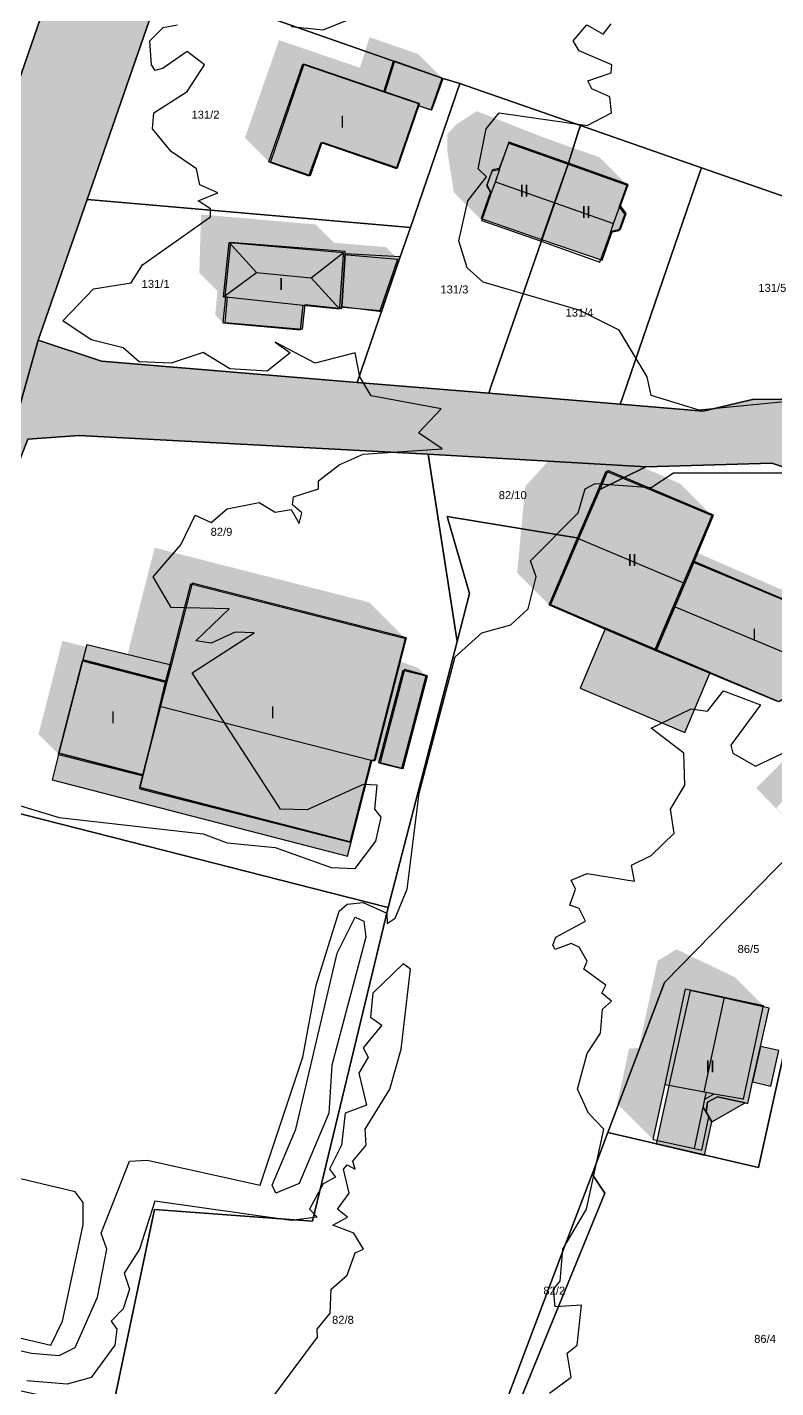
# Model space of a CAD drawing. Header units: millimetres. Extents: x 238 to 3518, y -74 to 2735.
# Drawn here: x 1442.6 to 1536.1, y 1040.9 to 1210.9 of the extents above; entities that cross this region are included whole.
import ezdxf
from ezdxf.enums import TextEntityAlignment as Align

# ---------------------------------------------------------------- set-up
doc = ezdxf.new("R2010")
doc.units = ezdxf.units.MM
for name, color, linetype in [('LP_Flurstueck_bez', 7, 'Continuous'), ('LP_Flurstuecke', 8, 'Continuous'), ('LP_Gebaeude_Dachaufsicht', 9, 'Continuous'), ('LP_Gebaeude_Dachschatten', 253, 'Continuous'), ('LP_Gebaeude_F', 254, 'Continuous'), ('LP_Gebaeude_Geschosszahl', 7, 'Continuous'), ('LP_Gebaeude_Schatten', 7, 'Continuous'), ('LP_Gebaeude_U', 7, 'Continuous'), ('LP_Topographie_Hoehenlinien', 8, 'Continuous'), ('LP_Verkehr_Strassen', 9, 'Continuous'), ('LP_Verkehr_Wege_Plaetze', 252, 'Continuous')]:
    doc.layers.add(name, color=color, linetype=linetype)
doc.styles.get("Standard").update_dxf_attribs({"font": 'arial.ttf'})

msp = doc.modelspace()

# ---------------------------------------------------------------- hatches: boundary and pattern name
at = {"layer": 'LP_Gebaeude_Dachschatten'}
for points in [[(1508.48, 1188.99), (1510.17, 1193.8), (1502.73, 1196.43), (1501.54, 1193.18), (1501.6, 1193.16), (1501.06, 1191.6)], [(1515.83, 1186.37), (1516.56, 1188.42), (1516.54, 1188.45), (1517.54, 1191.17), (1510.17, 1193.8), (1508.48, 1188.99)], [(1471.23, 1180.27), (1467.79, 1184.02), (1467.08, 1177.24)], [(1471.23, 1180.27), (1478.07, 1179.62), (1482.11, 1182.77), (1467.79, 1184.02)], [(1524.57, 1141.48), (1525.68, 1144.1), (1528.15, 1149.88), (1514.9, 1155.42), (1513.89, 1153.06), (1511.34, 1147.08)], [(1511.34, 1147.08), (1511.3, 1146.99), (1507.78, 1138.73), (1514.63, 1135.8), (1520.98, 1133.09), (1524.57, 1141.48)], [(1537.49, 1132.67), (1546.87, 1134.4), (1545.62, 1135.76), (1540.49, 1137.9), (1525.68, 1144.1), (1523.33, 1138.59)], [(1529.69, 1089.7), (1524.83, 1090.75), (1522.26, 1078.78), (1526.31, 1078.03), (1527.15, 1077.88)]]:
    msp.add_hatch(color=253, dxfattribs=at).paths.add_polyline_path(points)
at = {"layer": 'LP_Gebaeude_F'}
for points in [[(1472.95, 1194.09), (1477.97, 1192.37), (1479.41, 1196.57), (1488.84, 1193.33), (1491.52, 1201.11), (1491.56, 1201.38), (1487.25, 1202.85), (1477.15, 1206.32)], [(1487.25, 1202.85), (1491.56, 1201.38), (1491.52, 1201.11), (1493.14, 1200.59), (1494.53, 1204.53), (1488.46, 1206.67)], [(1499.29, 1187), (1506.83, 1184.4), (1510.2, 1193.91), (1502.73, 1196.56), (1501.56, 1193.28), (1500.7, 1193.11), (1500, 1191.23), (1500.44, 1190.36)], [(1506.83, 1184.4), (1514.4, 1181.82), (1515.68, 1185.46), (1516.71, 1185.69), (1517.38, 1187.65), (1516.68, 1188.58), (1517.64, 1191.27), (1510.2, 1193.91)], [(1467.27, 1177.27), (1467.56, 1177.21), (1467.28, 1174.02), (1476.95, 1173.17), (1477.29, 1176.26), (1481.88, 1175.76), (1481.9, 1176), (1482.28, 1182.62), (1482.3, 1182.88), (1467.97, 1184.02)], [(1481.9, 1176), (1486.88, 1175.41), (1489.18, 1182.22), (1482.28, 1182.62)], [(1507.95, 1138.76), (1514.83, 1135.82), (1521.21, 1133.11), (1525.89, 1144.16), (1528.33, 1149.93), (1515.11, 1155.53), (1514.1, 1153.14), (1511.5, 1147.05)], [(1521.21, 1133.11), (1536.49, 1126.64), (1541.42, 1129.93), (1547.45, 1133.97), (1542.59, 1139.26), (1540.65, 1137.91), (1525.89, 1144.16)], [(1456.63, 1115.89), (1483.03, 1109.07), (1485.69, 1119.37), (1486.06, 1119.27), (1489.98, 1134.6), (1463.17, 1141.46), (1460.55, 1131.19), (1460.03, 1129.17), (1457.04, 1117.49)], [(1511.65, 1128.33), (1524.71, 1122.78), (1527.89, 1130.28), (1521.21, 1133.11), (1514.83, 1135.82)], [(1449.53, 1131.86), (1460.03, 1129.17), (1460.55, 1131.19), (1450.02, 1133.73)], [(1446.54, 1120.18), (1457.04, 1117.49), (1460.03, 1129.17), (1449.53, 1131.86)], [(1486.66, 1119.03), (1489.54, 1118.27), (1492.58, 1129.88), (1489.7, 1130.64)], [(1445.69, 1116.87), (1482.61, 1107.34), (1483.03, 1109.07), (1456.63, 1115.89), (1457.04, 1117.49), (1446.54, 1120.18)], [(1521.14, 1071.39), (1527.2, 1069.98), (1528.12, 1074.13), (1527.41, 1075.34), (1527.54, 1076.58), (1528.8, 1077.27), (1532.28, 1076.49), (1532.58, 1076.42), (1533.19, 1079.11), (1534.19, 1083.56), (1535.26, 1088.34), (1525.39, 1090.53), (1522.75, 1078.65)], [(1533.19, 1079.11), (1535.47, 1078.6), (1536.47, 1083.05), (1534.19, 1083.56)], [(1527.41, 1075.34), (1528.12, 1074.13), (1532.28, 1076.49), (1528.8, 1077.27), (1527.54, 1076.58)]]:
    msp.add_hatch(color=254, dxfattribs=at).paths.add_polyline_path(points)
at = {"layer": 'LP_Gebaeude_Schatten'}
for points in [[(1488.35, 1206.67), (1487.14, 1202.86), (1477.03, 1206.3), (1472.78, 1194.1), (1469.78, 1197.1), (1474.03, 1209.3), (1484.14, 1205.86), (1485.35, 1209.67), (1491.43, 1207.57), (1494.43, 1204.57), (1488.35, 1206.67)], [(1498.73, 1200.43), (1506.67, 1197.3), (1514.04, 1194.67), (1517.54, 1191.17), (1510.17, 1193.8), (1502.73, 1196.43), (1501.54, 1193.18), (1501.52, 1193.14), (1500.68, 1192.98), (1500.01, 1191.07), (1500.54, 1190.15), (1500.53, 1190.13), (1499.38, 1186.77), (1495.88, 1190.27), (1495.03, 1195.63), (1495.05, 1195.64), (1495.06, 1197.6), (1496.08, 1198.64), (1496.04, 1198.68), (1498.73, 1200.43)], [(1478.61, 1186.27), (1480.9, 1183.98), (1487.38, 1183.44), (1488.88, 1181.94), (1482.09, 1182.51), (1482.11, 1182.77), (1467.79, 1184.02), (1467.08, 1177.24), (1467.37, 1177.18), (1467.06, 1173.96), (1466.06, 1174.96), (1466.35, 1177.97), (1464.08, 1180.24), (1464.29, 1187.52), (1478.61, 1186.27)], [(1504.8, 1153.49), (1504.84, 1153.58), (1508.89, 1158.06), (1510.4, 1159.92), (1524.15, 1153.88), (1528.15, 1149.88), (1514.9, 1155.42), (1513.89, 1153.06), (1511.34, 1147.08), (1511.3, 1146.99), (1507.78, 1138.73), (1503.78, 1142.73), (1504.8, 1153.49)], [(1540.36, 1141.17), (1538.94, 1142.72), (1538.5, 1147.12), (1539.39, 1150.27), (1542.83, 1151.09), (1546.89, 1150.99), (1550.89, 1146.99), (1548.83, 1145.09), (1544.5, 1141.12), (1542.44, 1139.22), (1540.49, 1137.9), (1525.68, 1144.1), (1526.19, 1145.28), (1538.49, 1139.9), (1540.36, 1141.17)], [(1463, 1141.37), (1460.38, 1131.11), (1459.87, 1129.09), (1449.47, 1131.74), (1446.49, 1120.05), (1443.99, 1122.55), (1446.97, 1134.24), (1455.03, 1132.18), (1455.37, 1133.59), (1455.88, 1135.61), (1458.5, 1145.87), (1485.32, 1139.04), (1489.82, 1134.54), (1463, 1141.37)], [(1520.98, 1133.09), (1524.57, 1141.48), (1525.68, 1144.1), (1523.33, 1138.59), (1520.98, 1133.09)], [(1533.65, 1115.84), (1543.1, 1125.32), (1544.63, 1123.89), (1544.69, 1123.97), (1546.04, 1125.29), (1546.11, 1125.36), (1546.14, 1125.39), (1543.46, 1128.12), (1545.95, 1133.1), (1547.07, 1133.86), (1547.08, 1133.85), (1547.08, 1133.86), (1547.25, 1133.98), (1550.58, 1130.35), (1545.96, 1125.62), (1550.61, 1120.86), (1550.54, 1120.79), (1549.19, 1119.47), (1545.6, 1122.82), (1536.15, 1113.34), (1539.61, 1109.78), (1537.11, 1112.28), (1533.65, 1115.84)], [(1492.42, 1129.85), (1489.54, 1130.58), (1486.5, 1119), (1485.97, 1119.53), (1489.1, 1131.7), (1491.42, 1130.85), (1492.42, 1129.85)], [(1457.05, 1117.36), (1456.64, 1115.76), (1454.35, 1118.04), (1457.05, 1117.36)], [(1534.55, 1088.66), (1529.69, 1089.7), (1524.83, 1090.75), (1522.26, 1078.78), (1520.78, 1071.91), (1516.28, 1076.41), (1517.76, 1083.28), (1518.99, 1083.38), (1521.33, 1094.25), (1523.69, 1095.7), (1531.05, 1092.16), (1534.55, 1088.66)]]:
    msp.add_hatch(color=7, dxfattribs=at).paths.add_polyline_path(points)
at = {"layer": 'LP_Verkehr_Strassen'}
for points in [[(1338.27, 1034.94), (1339.43, 1027.15), (1348.07, 1038.23), (1355.18, 1047.1), (1361.93, 1055.48), (1368.72, 1063.86), (1375.55, 1072.23), (1382.42, 1080.56), (1389.32, 1088.86), (1396.26, 1097.14), (1403.2, 1105.39), (1410.01, 1113.28), (1416.3, 1121.67), (1421.99, 1130.43), (1427.08, 1139.54), (1431.56, 1148.98), (1434.41, 1156.15), (1435.6, 1157.37), (1437.04, 1158.28), (1438.12, 1158.66), (1438.65, 1158.84), (1440.35, 1159.03), (1443.93, 1171.81), (1442.75, 1172.78), (1441.89, 1174.19), (1441.73, 1175.69), (1454.57, 1213.02), (1473.56, 1268.2), (1503.98, 1356.22), (1504.69, 1357.68), (1505.58, 1358.81), (1506.93, 1359.54), (1508.15, 1359.99), (1509.57, 1360.22), (1512.13, 1367.72), (1510.3, 1368.85), (1509.6, 1370.1), (1509.75, 1372.09), (1514.06, 1384.55), (1536.72, 1448.52), (1552.7, 1493.63), (1556, 1503.78), (1558.08, 1506.22), (1559.89, 1507.12), (1561.5, 1507.04), (1567.45, 1512.73), (1573.76, 1518.77), (1573.1, 1519.61), (1572.34, 1522.3), (1572.64, 1524.89), (1577.82, 1530.25), (1573.68, 1534.68), (1572.6, 1535.85), (1562.44, 1538.28), (1560.13, 1538.91), (1560.96, 1536.73), (1561.93, 1533.9), (1562.99, 1526.99), (1562.93, 1524.99), (1561.61, 1522.45), (1559.8, 1520.49), (1557.08, 1517.13), (1554.39, 1513.25), (1552.23, 1509.63), (1550.38, 1505.49), (1548.17, 1499.54), (1540.54, 1477.79), (1539.01, 1476.46), (1536.65, 1476.24), (1494.41, 1482.19), (1450.41, 1488.39), (1445.11, 1488.17), (1441.6, 1462.89), (1453.97, 1461.16), (1456.53, 1479.46), (1459.91, 1482.01), (1489.91, 1477.79), (1534.97, 1471.45), (1536.71, 1469.6), (1536.98, 1467.84), (1531.28, 1451.24), (1511.39, 1394.9), (1488.51, 1331.04), (1485.8, 1331.42), (1484.01, 1326.34), (1486.98, 1325.85), (1467.43, 1268.86), (1432.65, 1168.66), (1431.85, 1167.97), (1430.63, 1167.61), (1429.27, 1167.32), (1427.18, 1157.93), (1427.72, 1156.91), (1427.91, 1155.77), (1427.56, 1154.67), (1426.18, 1151.14), (1421.88, 1142.01), (1416.99, 1133.19), (1411.53, 1124.71), (1405.52, 1116.61), (1398.98, 1108.93), (1391.82, 1100.81), (1384.74, 1092.62), (1377.74, 1084.36), (1370.83, 1076.04), (1364, 1067.64), (1357.25, 1059.18), (1350.59, 1050.65), (1344.18, 1042.26)], [(1437.8, 1154.25), (1438.67, 1153.57), (1440.07, 1152.78), (1442.64, 1159.43), (1449.05, 1159.89), (1492.67, 1157.57), (1519.85, 1155.98), (1535.58, 1156.44), (1546.85, 1152.75), (1552.32, 1149.76), (1564.79, 1134.81), (1567.56, 1133.65), (1573.18, 1131.24), (1594.11, 1122.29), (1597.83, 1122.26), (1602.53, 1123.01), (1600.74, 1132.64), (1609.75, 1135.86), (1625.15, 1135.87), (1626.48, 1136.13), (1636.15, 1134.45), (1679.28, 1097.64), (1679.76, 1096.59), (1676.2, 1078.51), (1676.08, 1077.91), (1681.86, 1076.84), (1684.9, 1096.05), (1690.6, 1095.9), (1703.34, 1095.55), (1709.61, 1095.17), (1728.82, 1094.11), (1731.41, 1093.89), (1749.72, 1093.68), (1764.98, 1093.41), (1768.35, 1090.24), (1768.96, 1087.79), (1769.35, 1079.36), (1769.18, 1093.34), (1768.75, 1102.65), (1764.46, 1099.71), (1746.06, 1098.12), (1711.28, 1099.47), (1685.48, 1100.29), (1672.99, 1108.82), (1671.61, 1109.75), (1653.71, 1126.48), (1647.2, 1134.42), (1646.42, 1136.43), (1646.27, 1138.95), (1647.24, 1140.32), (1651.63, 1143.08), (1646.58, 1147.37), (1645.9, 1145.83), (1641.11, 1140.82), (1630.5, 1141.54), (1619.14, 1144.13), (1618.94, 1141.63), (1609.6, 1141.44), (1607.5, 1141.06), (1604.1, 1140.6), (1590.58, 1134.09), (1583.99, 1133.08), (1573.74, 1137.68), (1570.56, 1139.22), (1563.23, 1145.15), (1559.74, 1149.76), (1556.76, 1154.68), (1554.63, 1161.02), (1552.6, 1167.06), (1555.92, 1177.68), (1551.92, 1175.96), (1539.44, 1164.39), (1533.33, 1164.43), (1527.01, 1162.94), (1516.67, 1163.81), (1500.23, 1165.17), (1483.79, 1166.54), (1451.84, 1169.2), (1443.93, 1171.81), (1440.35, 1159.03), (1439.87, 1157.33), (1439.25, 1156.4)]]:
    msp.add_hatch(color=9, dxfattribs=at).paths.add_polyline_path(points)
at = {"layer": 'LP_Verkehr_Wege_Plaetze'}
for points in [[(1441.73, 1175.69), (1441.89, 1174.19), (1442.75, 1172.78), (1443.93, 1171.81), (1450.05, 1189.39), (1459.55, 1216.78), (1468.06, 1241.32), (1475.62, 1263.03), (1477.55, 1268.86), (1486.29, 1293.49), (1491.75, 1309.17), (1498.64, 1328.97), (1501.65, 1337.62), (1508.46, 1357.17), (1509.57, 1360.22), (1508.15, 1359.99), (1506.93, 1359.54), (1505.58, 1358.81), (1504.69, 1357.68), (1503.98, 1356.22), (1473.56, 1268.2), (1454.57, 1213.02)], [(1429.27, 1167.32), (1430.63, 1167.61), (1431.85, 1167.97), (1432.65, 1168.66), (1467.43, 1268.86), (1486.98, 1325.85), (1484.01, 1326.34), (1472.51, 1293.66), (1466.73, 1277.25), (1460.11, 1258.1), (1453.51, 1238.99), (1450.03, 1228.91), (1445.43, 1215.57), (1437.88, 1193.71), (1430.17, 1171.39)]]:
    msp.add_hatch(color=252, dxfattribs=at).paths.add_polyline_path(points)

# ---------------------------------------------------------------- linework, layer by layer
at = {"layer": 'LP_Flurstuecke', "color": 8}
for points in [[(1440.35, 1159.03), (1443.93, 1171.81), (1450.05, 1189.39), (1459.55, 1216.78), (1468.06, 1241.32), (1475.62, 1263.03), (1477.55, 1268.86), (1486.29, 1293.49), (1491.75, 1309.17), (1498.64, 1328.97), (1501.65, 1337.62), (1508.46, 1357.17), (1509.57, 1360.22), (1512.13, 1367.72), (1512.66, 1369.23), (1518.83, 1386.73), (1527.2, 1410.44), (1527.88, 1412.36), (1528.22, 1413.33), (1532.43, 1425.33), (1538.65, 1443.08), (1549.42, 1473.14), (1556.33, 1492.41), (1561.5, 1507.04)], [(1546.5, 1504.25), (1545.12, 1500.35), (1543.77, 1496.49), (1536.65, 1476.24), (1534.97, 1471.45), (1527.71, 1450.9), (1521.84, 1434.2), (1515.71, 1416.76), (1509.16, 1398.13), (1504.74, 1385.51), (1504.1, 1383.66), (1499.35, 1370.03), (1495.72, 1359.61), (1485.8, 1331.42), (1484.01, 1326.34), (1472.51, 1293.66), (1466.73, 1277.25), (1460.11, 1258.1), (1453.51, 1238.99), (1450.03, 1228.91), (1445.43, 1215.57), (1437.88, 1193.71)], [(1539.44, 1164.39), (1533.33, 1164.43), (1527.01, 1162.94), (1516.67, 1163.81), (1500.23, 1165.17), (1483.79, 1166.54), (1451.84, 1169.2), (1443.93, 1171.81), (1440.35, 1159.03)], [(1440.07, 1152.78), (1442.64, 1159.43), (1449.05, 1159.89), (1492.67, 1157.57), (1519.85, 1155.98), (1535.58, 1156.44), (1546.85, 1152.75), (1552.32, 1149.76), (1564.79, 1134.81), (1567.56, 1133.65), (1573.18, 1131.24), (1594.11, 1122.29), (1597.83, 1122.26), (1602.53, 1123.01), (1600.74, 1132.64), (1609.75, 1135.86), (1625.15, 1135.87), (1626.48, 1136.13), (1636.15, 1134.45), (1679.28, 1097.64)], [(1546.85, 1152.75), (1535.58, 1156.44), (1519.85, 1155.98), (1514.1, 1153.14), (1511.5, 1147.05), (1495.04, 1149.78), (1497.84, 1140.14), (1496.3, 1134.16), (1487.69, 1100.9), (1478.23, 1061.7), (1458.46, 1063.16), (1453.2, 1038)], [(1495.31, 1020.28), (1509.54, 1058.09), (1513.16, 1067.61), (1515.12, 1072.8), (1522.17, 1091.53), (1539.98, 1109.72)]]:
    msp.add_lwpolyline(points, dxfattribs=at)
for points in [[(1459.55, 1216.78), (1494.53, 1204.53), (1496.61, 1203.89), (1511.71, 1198.62), (1526.81, 1193.36), (1551.75, 1184.67), (1554.49, 1183.73), (1563.02, 1208.58), (1547.1, 1214.01), (1541.56, 1219.17), (1547.02, 1234.88), (1550.75, 1243.44), (1529.06, 1250.97), (1521.11, 1253.73), (1478.18, 1268.63), (1477.55, 1268.86), (1475.62, 1263.03), (1468.06, 1241.32)], [(1330.01, 1231.75), (1330.26, 1208.73), (1377.65, 1202.11), (1379.24, 1201.89), (1437.88, 1193.71), (1445.43, 1215.57), (1444.46, 1215.71), (1363.41, 1227.07), (1364.24, 1241.62), (1364.79, 1251.48), (1364.96, 1254.38), (1330.67, 1259.21), (1330.6, 1256.32), (1330.37, 1246.64)], [(1450.05, 1189.39), (1451.07, 1189.3), (1490.44, 1185.88), (1496.61, 1203.89), (1494.53, 1204.53), (1459.55, 1216.78)], [(1483.79, 1166.54), (1500.23, 1165.17), (1500.55, 1166.12), (1510.2, 1193.91), (1511.38, 1197.68), (1511.71, 1198.62), (1496.61, 1203.89), (1490.44, 1185.88), (1489.18, 1182.22)], [(1500.23, 1165.17), (1516.67, 1163.81), (1516.99, 1164.75), (1526.48, 1192.42), (1526.81, 1193.36), (1511.71, 1198.62), (1511.38, 1197.68), (1510.2, 1193.91), (1500.55, 1166.12)], [(1516.67, 1163.81), (1527.01, 1162.94), (1533.33, 1164.43), (1539.44, 1164.39), (1551.92, 1175.96), (1554.49, 1183.73), (1551.75, 1184.67), (1526.81, 1193.36), (1526.48, 1192.42), (1516.99, 1164.75)], [(1443.93, 1171.81), (1451.84, 1169.2), (1483.79, 1166.54), (1489.18, 1182.22), (1490.44, 1185.88), (1451.07, 1189.3), (1450.05, 1189.39)], [(1422.58, 1117.48), (1461.87, 1107.48), (1480.32, 1102.78), (1487.69, 1100.9), (1496.3, 1134.16), (1492.67, 1157.57), (1449.05, 1159.89), (1442.64, 1159.43), (1440.07, 1152.78), (1436, 1140.27), (1430.5, 1129.74)], [(1492.67, 1157.57), (1496.3, 1134.16), (1497.84, 1140.14), (1495.04, 1149.78), (1511.5, 1147.05), (1514.1, 1153.14), (1519.85, 1155.98)], [(1515.12, 1072.8), (1533.92, 1068.41), (1537.27, 1083.44), (1542.49, 1106.83), (1555.2, 1106.35), (1564.54, 1116.19), (1567.56, 1133.65), (1564.79, 1134.81), (1555.36, 1125.37), (1554.69, 1124.72), (1550.85, 1120.82), (1549.42, 1119.38), (1546.67, 1116.59), (1539.98, 1109.72), (1522.17, 1091.53)], [(1482.77, 987.33), (1539.64, 982.84), (1555.69, 1022.72), (1561.97, 1038.31), (1562.89, 1040.59), (1568.49, 1054.5), (1577.09, 1074.44), (1589.56, 1102.34), (1594.11, 1122.29), (1573.18, 1131.24), (1567.56, 1133.65), (1564.54, 1116.19), (1555.2, 1106.35), (1542.49, 1106.83), (1537.27, 1083.44), (1533.92, 1068.41), (1515.12, 1072.8), (1513.16, 1067.61), (1514.73, 1065.2), (1483.53, 988.92)], [(1378.56, 1054.43), (1453.2, 1038), (1458.46, 1063.16), (1478.23, 1061.7), (1487.69, 1100.9), (1480.32, 1102.78), (1461.87, 1107.48), (1422.58, 1117.48), (1413.87, 1106.72), (1408.27, 1100.05), (1395.89, 1081.69), (1385.93, 1068.76), (1389.39, 1068.33)], [(1483.53, 988.92), (1514.73, 1065.2), (1513.16, 1067.61), (1509.54, 1058.09), (1495.31, 1020.28)]]:
    msp.add_lwpolyline(points, close=True, dxfattribs=at)
at = {"layer": 'LP_Gebaeude_Dachaufsicht', "color": 9}
for p, q in [((1472.78, 1194.1, 73.43), (1477.03, 1206.3, 73.43)), ((1477.03, 1206.3, 73.43), (1487.14, 1202.86, 73.43)), ((1487.14, 1202.86, 73.43), (1488.35, 1206.67, 73.43)), ((1488.35, 1206.67, 73.43), (1494.43, 1204.57, 73.43)), ((1493.03, 1200.58, 73.43), (1494.43, 1204.57, 73.43)), ((1487.14, 1202.86, 73.43), (1491.46, 1201.39, 73.43)), ((1488.69, 1193.26, 73.43), (1491.42, 1201.12, 73.43)), ((1491.42, 1201.12, 73.43), (1491.46, 1201.39, 73.43)), ((1491.42, 1201.12, 73.43), (1493.03, 1200.58, 73.43)), ((1477.77, 1192.33, 73.43), (1479.28, 1196.52, 73.43)), ((1479.28, 1196.52, 73.43), (1488.69, 1193.26, 73.43)), ((1501.54, 1193.18, 77.62), (1502.73, 1196.43, 75.34)), ((1502.73, 1196.43, 75.34), (1510.17, 1193.8, 75.34)), ((1472.78, 1194.1, 73.43), (1477.77, 1192.33, 73.43)), ((1508.48, 1188.99, 78.7), (1510.17, 1193.8, 75.34)), ((1508.48, 1188.99, 78.87), (1510.17, 1193.8, 75.36)), ((1510.17, 1193.8, 75.36), (1517.54, 1191.17, 75.36)), ((1500.01, 1191.07, 75.34), (1500.68, 1192.98, 75.34)), ((1500.68, 1192.98, 75.34), (1501.52, 1193.14, 75.34)), ((1501.06, 1191.6, 75.34), (1501.6, 1193.16, 75.34)), ((1501.06, 1191.6, 78.7), (1501.6, 1193.16, 77.62)), ((1501.52, 1193.14, 75.34), (1501.54, 1193.18, 75.34)), ((1501.54, 1193.18, 75.34), (1501.6, 1193.16, 75.34)), ((1501.54, 1193.18, 77.62), (1501.6, 1193.16, 77.62)), ((1500.01, 1191.07, 75.34), (1500.54, 1190.15, 75.34)), ((1500.55, 1190.14, 77.68), (1501.06, 1191.6, 78.7)), ((1500.55, 1190.14, 75.34), (1501.06, 1191.6, 75.34)), ((1501.06, 1191.6, 78.7), (1508.48, 1188.99, 78.7)), ((1516.54, 1188.45, 77.36), (1517.54, 1191.17, 75.36)), ((1499.38, 1186.77, 75.34), (1500.53, 1190.13, 77.67)), ((1500.53, 1190.13, 75.34), (1500.54, 1190.15, 75.34)), ((1500.53, 1190.13, 77.67), (1500.55, 1190.14, 77.68)), ((1500.53, 1190.13, 75.34), (1500.55, 1190.14, 75.34)), ((1506.78, 1184.19, 75.36), (1508.48, 1188.99, 78.87)), ((1506.78, 1184.19, 75.34), (1508.48, 1188.99, 78.7)), ((1508.48, 1188.99, 78.87), (1515.83, 1186.37, 78.87)), ((1499.38, 1186.77, 75.34), (1506.78, 1184.19, 75.34)), ((1515.83, 1186.37, 78.87), (1516.56, 1188.42, 77.37)), ((1515.83, 1186.37, 75.36), (1516.56, 1188.42, 75.36)), ((1516.52, 1185.52, 75.36), (1517.23, 1187.51, 75.36)), ((1516.54, 1188.45, 77.36), (1516.56, 1188.42, 77.37)), ((1516.56, 1188.42, 75.36), (1517.23, 1187.51, 75.36)), ((1514.12, 1181.57, 75.36), (1515.46, 1185.18, 78.01)), ((1515.44, 1185.27, 78.06), (1515.83, 1186.37, 78.87)), ((1515.44, 1185.27, 75.36), (1515.83, 1186.37, 75.36)), ((1515.44, 1185.27, 78.06), (1515.46, 1185.18, 78.01)), ((1515.44, 1185.27, 75.36), (1515.46, 1185.18, 75.36)), ((1515.46, 1185.18, 75.36), (1515.5, 1185.29, 75.36)), ((1515.5, 1185.29, 75.36), (1516.52, 1185.52, 75.36)), ((1467.08, 1177.24, 73.96), (1467.79, 1184.02, 73.96)), ((1467.79, 1184.02, 73.96), (1482.11, 1182.77, 73.96)), ((1467.79, 1184.02, 73.96), (1471.23, 1180.27, 75.88)), ((1506.78, 1184.19, 75.36), (1514.12, 1181.57, 75.36)), ((1478.07, 1179.62, 75.88), (1482.11, 1182.77, 73.96)), ((1481.62, 1175.97, 71.57), (1482.09, 1182.51, 71.57)), ((1481.62, 1175.97, 73.96), (1482.09, 1182.51, 73.96)), ((1482.09, 1182.51, 73.96), (1482.11, 1182.77, 73.96)), ((1482.09, 1182.51, 71.57), (1488.88, 1181.94, 71.57)), ((1486.66, 1175.51, 71.57), (1488.88, 1181.94, 71.57)), ((1467.08, 1177.24, 73.96), (1471.23, 1180.27, 75.88)), ((1471.23, 1180.27, 75.88), (1478.07, 1179.62, 75.88)), ((1478.07, 1179.62, 75.88), (1481.61, 1175.73, 73.96)), ((1467.06, 1173.96, 70.84), (1467.37, 1177.18, 70.84)), ((1467.08, 1177.24, 73.96), (1467.37, 1177.18, 73.94)), ((1467.37, 1177.18, 70.84), (1467.38, 1177.21, 70.84)), ((1467.37, 1177.18, 73.94), (1467.38, 1177.21, 73.96)), ((1467.38, 1177.21, 70.84), (1477.06, 1176.2, 70.84)), ((1467.38, 1177.21, 73.96), (1477.06, 1176.2, 73.96)), ((1476.7, 1173.09, 70.84), (1477.06, 1176.2, 70.84)), ((1477.06, 1176.2, 73.96), (1477.06, 1176.2, 73.96)), ((1477.06, 1176.2, 73.96), (1481.61, 1175.73, 73.96)), ((1481.61, 1175.73, 73.96), (1481.62, 1175.97, 73.96)), ((1481.62, 1175.97, 71.57), (1486.66, 1175.51, 71.57)), ((1467.06, 1173.96, 70.84), (1476.7, 1173.09, 70.84)), ((1513.89, 1153.06, 76.61), (1514.9, 1155.42, 75.67)), ((1514.9, 1155.42, 75.67), (1528.15, 1149.88, 75.67)), ((1511.34, 1147.08, 78.96), (1513.89, 1153.06, 76.61)), ((1525.68, 1144.1, 77.94), (1528.15, 1149.88, 75.67)), ((1507.78, 1138.73, 75.67), (1511.3, 1146.99, 78.92)), ((1511.3, 1146.99, 78.92), (1511.34, 1147.08, 78.96)), ((1511.34, 1147.08, 78.96), (1524.57, 1141.48, 78.96)), ((1523.33, 1138.59, 80.75), (1525.68, 1144.1, 73.6)), ((1524.57, 1141.48, 78.96), (1525.68, 1144.1, 77.94)), ((1525.68, 1144.1, 73.6), (1540.49, 1137.9, 73.6)), ((1460.38, 1131.11, 75.55), (1463, 1141.37, 75.55)), ((1463, 1141.37, 75.55), (1489.82, 1134.54, 75.55)), ((1520.98, 1133.09, 75.67), (1524.57, 1141.48, 78.96)), ((1507.78, 1138.73, 75.67), (1514.63, 1135.8, 75.67)), ((1520.98, 1133.09, 73.6), (1523.33, 1138.59, 80.75)), ((1523.33, 1138.59, 80.75), (1537.49, 1132.67, 80.75)), ((1514.63, 1135.8, 75.67), (1520.98, 1133.09, 75.67)), ((1485.9, 1119.25, 75.55), (1489.82, 1134.54, 75.55)), ((1520.98, 1133.09, 73.6), (1536.27, 1126.69, 73.6)), ((1446.49, 1120.05, 72.54), (1449.47, 1131.74, 72.54)), ((1449.47, 1131.74, 72.54), (1459.87, 1129.09, 72.54)), ((1459.87, 1129.09, 75.55), (1460.38, 1131.11, 75.55)), ((1457.05, 1117.36, 72.54), (1459.87, 1129.09, 72.54)), ((1459.15, 1126.08, 75.55), (1459.87, 1129.09, 75.55)), ((1486.5, 1119, 71.49), (1489.54, 1130.58, 71.49)), ((1489.39, 1118.27, 71.49), (1492.42, 1129.85, 71.49)), ((1489.54, 1130.58, 71.49), (1492.42, 1129.85, 71.49)), ((1457.05, 1117.36, 72.54), (1459.15, 1126.08, 72.54)), ((1459.15, 1126.08, 72.54), (1485.53, 1119.34, 72.54)), ((1459.15, 1126.08, 75.55), (1485.53, 1119.34, 75.55)), ((1446.49, 1120.05, 72.54), (1457.05, 1117.36, 72.54)), ((1482.91, 1109.06, 72.54), (1485.53, 1119.34, 72.54)), ((1485.53, 1119.34, 75.55), (1485.9, 1119.25, 75.55)), ((1486.5, 1119, 71.49), (1489.39, 1118.27, 71.49)), ((1456.64, 1115.76, 72.54), (1457.05, 1117.36, 72.54)), ((1456.64, 1115.76, 72.54), (1482.91, 1109.06, 72.54)), ((1522.26, 1078.78, 76.5), (1524.83, 1090.75, 76.5)), ((1524.83, 1090.75, 76.5), (1529.69, 1089.7, 79.72)), ((1527.15, 1077.88, 79.72), (1529.69, 1089.7, 79.72)), ((1529.69, 1089.7, 79.72), (1534.55, 1088.66, 76.5)), ((1532.05, 1076.97, 76.5), (1534.55, 1088.66, 76.5)), ((1520.78, 1071.91, 77.75), (1522.26, 1078.78, 77.75)), ((1522.26, 1078.78, 77.75), (1526.31, 1078.03, 79.16)), ((1522.26, 1078.78, 76.5), (1526.31, 1078.03, 79.16)), ((1526.31, 1078.03, 79.16), (1527.15, 1077.88, 79.72)), ((1526.31, 1078.03, 79.16), (1527.15, 1077.88, 79.46)), ((1527.02, 1075.94, 79.55), (1527.24, 1076.97, 79.55)), ((1527.15, 1077.88, 79.72), (1527.41, 1077.83, 79.55)), ((1527.15, 1077.88, 79.46), (1527.41, 1077.83, 79.55)), ((1527.24, 1076.97, 79.55), (1527.43, 1077.83, 79.55)), ((1527.24, 1076.97, 77.75), (1527.43, 1077.83, 77.75)), ((1527.24, 1076.97, 77.75), (1528.41, 1077.64, 77.75)), ((1527.41, 1077.83, 79.55), (1527.43, 1077.83, 79.55)), ((1527.41, 1077.83, 79.55), (1527.43, 1077.83, 79.54)), ((1527.43, 1077.83, 79.54), (1528.41, 1077.64, 78.89)), ((1527.43, 1077.83, 77.75), (1528.41, 1077.64, 77.75)), ((1528.41, 1077.64, 78.89), (1531.76, 1077.03, 76.7)), ((1531.76, 1077.03, 76.7), (1532.05, 1076.97, 76.5)), ((1525.92, 1070.8, 79.55), (1527.02, 1075.94, 79.55)), ((1525.92, 1070.8, 79.88), (1527.02, 1075.94, 79.88)), ((1526.85, 1070.6, 79.88), (1527.74, 1074.74, 79.88)), ((1527.02, 1075.94, 79.88), (1527.74, 1074.74, 79.88)), ((1520.78, 1071.91, 77.75), (1525.92, 1070.8, 79.55)), ((1525.92, 1070.8, 79.88), (1526.85, 1070.6, 79.88))]:
    msp.add_line(p, q, dxfattribs=at)
at = {"layer": 'LP_Gebaeude_U', "color": 7}
for points in [[(1472.95, 1194.09), (1477.97, 1192.37), (1479.41, 1196.57), (1488.84, 1193.33), (1491.52, 1201.11), (1491.56, 1201.38), (1487.25, 1202.85), (1477.15, 1206.32)], [(1487.25, 1202.85), (1491.56, 1201.38), (1491.52, 1201.11), (1493.14, 1200.59), (1494.53, 1204.53), (1488.46, 1206.67)], [(1499.29, 1187), (1506.83, 1184.4), (1510.2, 1193.91), (1502.73, 1196.56), (1501.56, 1193.28), (1500.7, 1193.11), (1500, 1191.23), (1500.44, 1190.36)], [(1506.83, 1184.4), (1514.4, 1181.82), (1515.68, 1185.46), (1516.71, 1185.69), (1517.38, 1187.65), (1516.68, 1188.58), (1517.64, 1191.27), (1510.2, 1193.91)], [(1467.27, 1177.27), (1467.56, 1177.21), (1467.28, 1174.02), (1476.95, 1173.17), (1477.29, 1176.26), (1481.88, 1175.76), (1481.9, 1176), (1482.28, 1182.62), (1482.3, 1182.88), (1467.97, 1184.02)], [(1481.9, 1176), (1486.88, 1175.41), (1489.18, 1182.22), (1482.28, 1182.62)], [(1507.95, 1138.76), (1514.83, 1135.82), (1521.21, 1133.11), (1525.89, 1144.16), (1528.33, 1149.93), (1515.11, 1155.53), (1514.1, 1153.14), (1511.5, 1147.05)], [(1521.21, 1133.11), (1536.49, 1126.64), (1541.42, 1129.93), (1547.45, 1133.97), (1542.59, 1139.26), (1540.65, 1137.91), (1525.89, 1144.16)], [(1456.63, 1115.89), (1483.03, 1109.07), (1485.69, 1119.37), (1486.06, 1119.27), (1489.98, 1134.6), (1463.17, 1141.46), (1460.55, 1131.19), (1460.03, 1129.17), (1457.04, 1117.49)], [(1511.65, 1128.33), (1524.71, 1122.78), (1527.89, 1130.28), (1521.21, 1133.11), (1514.83, 1135.82)], [(1449.53, 1131.86), (1460.03, 1129.17), (1460.55, 1131.19), (1450.02, 1133.73)], [(1446.54, 1120.18), (1457.04, 1117.49), (1460.03, 1129.17), (1449.53, 1131.86)], [(1486.66, 1119.03), (1489.54, 1118.27), (1492.58, 1129.88), (1489.7, 1130.64)], [(1445.69, 1116.87), (1482.61, 1107.34), (1483.03, 1109.07), (1456.63, 1115.89), (1457.04, 1117.49), (1446.54, 1120.18)], [(1521.14, 1071.39), (1527.2, 1069.98), (1528.12, 1074.13), (1527.41, 1075.34), (1527.54, 1076.58), (1528.8, 1077.27), (1532.28, 1076.49), (1532.58, 1076.42), (1533.19, 1079.11), (1534.19, 1083.56), (1535.26, 1088.34), (1525.39, 1090.53), (1522.75, 1078.65)], [(1533.19, 1079.11), (1535.47, 1078.6), (1536.47, 1083.05), (1534.19, 1083.56)], [(1527.41, 1075.34), (1528.12, 1074.13), (1532.28, 1076.49), (1528.8, 1077.27), (1527.54, 1076.58)]]:
    msp.add_lwpolyline(points, close=True, dxfattribs=at)
at = {"layer": 'LP_Topographie_Hoehenlinien', "color": 8}
for points in [[(1475.55, 1210.99), (1479.55, 1210.59), (1486.07, 1213.22)], [(1429.86, 1117.22), (1446.55, 1112.17), (1464.55, 1110.14), (1467.55, 1108.98), (1473.55, 1108.43), (1480.55, 1105.92), (1483.55, 1105.77), (1486.11, 1109.22), (1486.78, 1112.22), (1485.99, 1113.22), (1486.28, 1116.22), (1484.55, 1116.3), (1477.55, 1113.14), (1474.23, 1113.22), (1463.19, 1130.22), (1470.95, 1135.22), (1468.55, 1135.34), (1465.55, 1133.95), (1463.64, 1134.22), (1467.79, 1138.22), (1460.55, 1138.39), (1458.31, 1142.22), (1461.79, 1146.22), (1463.55, 1149.93), (1465.55, 1149.04), (1467.55, 1150.73), (1471.55, 1151.53), (1473.55, 1150.32), (1475.55, 1150.65), (1476.55, 1148.9), (1476.88, 1150.22), (1475.71, 1151.22), (1475.85, 1152.22), (1478.95, 1153.22), (1478.97, 1154.22), (1481.55, 1156.24), (1484.55, 1157.56), (1494.41, 1158.22), (1491.44, 1160.22), (1494.31, 1163.22), (1485.55, 1164.85), (1484.11, 1167.22), (1483.55, 1170.24), (1478.55, 1168.92), (1473.55, 1171.57), (1475.41, 1170.22), (1472.55, 1167.94), (1467.91, 1168.22), (1464.55, 1170.27), (1460.55, 1168.92), (1456.55, 1169.12), (1454.55, 1170.85), (1450.55, 1171.86), (1447.01, 1174.22), (1450.85, 1178.22), (1455.55, 1178.97), (1456.97, 1181.22), (1465.48, 1187.22), (1465.47, 1188.22), (1463.94, 1189.22), (1466.38, 1190.22), (1464.13, 1191.22), (1463.74, 1193.22), (1460.55, 1195.38), (1458.25, 1198.22), (1458.4, 1200.22), (1462.55, 1202.88), (1464.72, 1206.22), (1462.55, 1207.88), (1459.55, 1205.8), (1458.55, 1205.53), (1458.09, 1206.22), (1457.9, 1209.22), (1459.55, 1210.89), (1461.36, 1211.22)], [(1540.54, 1164.42), (1526.54, 1163.07), (1520.54, 1164.88), (1520.04, 1167.22), (1516.54, 1173.07), (1511.54, 1175.55), (1499.55, 1179.04), (1497.55, 1180.85), (1496.49, 1184.22), (1497.62, 1189.22), (1499.96, 1192.22), (1498.92, 1193.22), (1499.93, 1198.22), (1501.54, 1200.22), (1512.54, 1198.62), (1515.55, 1200.22), (1515.35, 1202.22), (1513.13, 1203.22), (1512.63, 1204.22), (1515.52, 1205.22), (1515.62, 1206.22), (1511.54, 1207.96), (1510.76, 1209.22), (1512.49, 1211.22), (1514.54, 1210.05), (1515.54, 1211.35)], [(1415.56, 1051.46), (1443.11, 1045.22), (1446.55, 1044.95), (1448.55, 1045.93), (1451.37, 1052.22), (1452.53, 1058.22), (1451.81, 1060.22), (1455.34, 1069.22), (1457.55, 1069.35), (1471.68, 1066.22), (1477.03, 1082.22), (1478.68, 1091.22), (1481.55, 1100.46), (1482.55, 1101.34), (1484.55, 1101.53), (1487.52, 1100.22), (1487.55, 1098.92), (1488.55, 1099.58), (1490.04, 1103.22), (1491.53, 1115.22), (1496.05, 1132.22), (1499.37, 1135.22), (1502.98, 1136.22), (1505.15, 1138.22), (1506.14, 1142.22), (1505.47, 1144.22), (1511.41, 1150.22), (1512.27, 1153.22), (1513.54, 1153.9), (1520.54, 1153.41), (1523.32, 1155.22), (1545.26, 1155.22)], [(1507.81, 1040.22), (1510.54, 1042.22), (1510.05, 1045.22), (1511.27, 1046.22), (1511.82, 1051.22), (1508.54, 1051.02), (1508.33, 1053.22), (1509.17, 1054.22), (1509.49, 1058.22), (1512.45, 1063.22), (1514.63, 1073.22), (1512.68, 1075.22), (1511.32, 1078.22), (1512.54, 1082.69), (1514.19, 1085.22), (1514.43, 1088.22), (1515.58, 1089.22), (1514.37, 1090.22), (1514.88, 1091.22), (1512.12, 1093.22), (1512.52, 1094.22), (1511.54, 1095.96), (1510.54, 1096.42), (1508.54, 1095.66), (1508.26, 1096.22), (1508.6, 1097.22), (1512.3, 1099.22), (1511.54, 1100.78), (1510.37, 1101.22), (1511.09, 1103.22), (1510.54, 1104.31), (1512.54, 1105.18), (1518.43, 1104.22), (1518.05, 1106.22), (1520.54, 1107.42), (1523.4, 1110.22), (1522.95, 1113.22), (1524.74, 1116.22), (1524.62, 1120.22), (1520.54, 1123.32), (1525.54, 1125.73), (1527.54, 1125.43), (1529.54, 1127.99), (1534.18, 1126.22), (1530.48, 1121.22), (1530.72, 1120.22), (1533.54, 1118.57), (1536.99, 1120.22)], [(1473.62, 1065.22), (1473.18, 1066.22), (1476.15, 1073.22), (1481.28, 1095.22), (1483.55, 1099.71), (1484.64, 1099.22), (1484.88, 1097.22), (1480.65, 1081.22), (1480.25, 1075.22), (1476.55, 1066.43), (1473.62, 1065.22)], [(1472.9, 1039.22), (1478.86, 1047.22), (1478.78, 1048.22), (1480.43, 1050.22), (1480.55, 1053.22), (1482.55, 1054.98), (1483.55, 1057.77), (1484.58, 1058.22), (1483.36, 1060.22), (1480.77, 1061.22), (1482.61, 1062.22), (1481.34, 1063.22), (1482.78, 1065.22), (1482.1, 1068.22), (1482.55, 1068.75), (1483.55, 1068.2), (1483.25, 1069.22), (1484.94, 1071.22), (1484.79, 1073.22), (1487.89, 1078.22), (1489.3, 1083.22), (1490.47, 1093.22), (1489.55, 1093.87), (1485.75, 1090.22), (1485.48, 1087.22), (1486.87, 1086.22), (1484.55, 1083.36), (1485.16, 1082.22), (1484.02, 1080.22), (1484.96, 1076.22), (1482.3, 1075.22), (1481.82, 1071.22), (1480.35, 1068.22), (1481.09, 1067.22), (1479.55, 1066.4), (1477.85, 1063.22), (1478.82, 1062.22), (1475.55, 1061.8), (1458.52, 1064.22), (1456.59, 1058.22), (1454.7, 1055.22), (1455.37, 1053.22), (1454.55, 1050.78), (1453.07, 1049.22), (1453.78, 1048.22), (1453.52, 1046.22), (1450.55, 1042.18), (1447.55, 1041.33), (1442.55, 1041.77)], [(1445.55, 1046.21), (1446.98, 1049.22), (1449.55, 1061.26), (1449.55, 1064.04), (1448.55, 1065.38), (1414.56, 1073.47), (1410.56, 1067.02), (1409.56, 1066.23), (1406.88, 1066.22), (1405.95, 1065.22), (1409.61, 1063.22), (1407.51, 1056.22), (1408.56, 1054.87), (1445.55, 1046.21)]]:
    msp.add_lwpolyline(points, dxfattribs=at)

# ---------------------------------------------------------------- texts
at = {"layer": 'LP_Flurstueck_bez', "color": 7}
for s, p in [('131/2', (1464.85, 1199.99)), ('131/1', (1458.62, 1178.84)), ('131/3', (1495.94, 1178.15)), ('131/5', (1535.66, 1178.35)), ('131/4', (1511.58, 1175.26)), ('82/10', (1503.23, 1152.45)), ('82/9', (1466.85, 1147.86)), ('86/5', (1532.68, 1095.73)), ('82/2', (1508.42, 1053.04)), ('82/8', (1482.02, 1049.39)), ('86/4', (1534.75, 1047.01))]:
    msp.add_text(s, height=1, dxfattribs=at).set_placement(p, align=Align.MIDDLE_CENTER)
at = {"layer": 'LP_Gebaeude_Geschosszahl', "color": 7}
for s, p in [('I', (1481.95, 1199.13)), ('II', (1504.66, 1190.5)), ('II', (1512.39, 1187.81)), ('I', (1474.29, 1178.85)), ('II', (1518.15, 1144.32)), ('I', (1533.41, 1135)), ('I', (1473.24, 1125.29)), ('I', (1453.29, 1124.67)), ('II', (1527.9, 1081.05))]:
    msp.add_text(s, height=1.5, dxfattribs=at).set_placement(p, align=Align.MIDDLE_CENTER)

doc.saveas('drawing.dxf')
